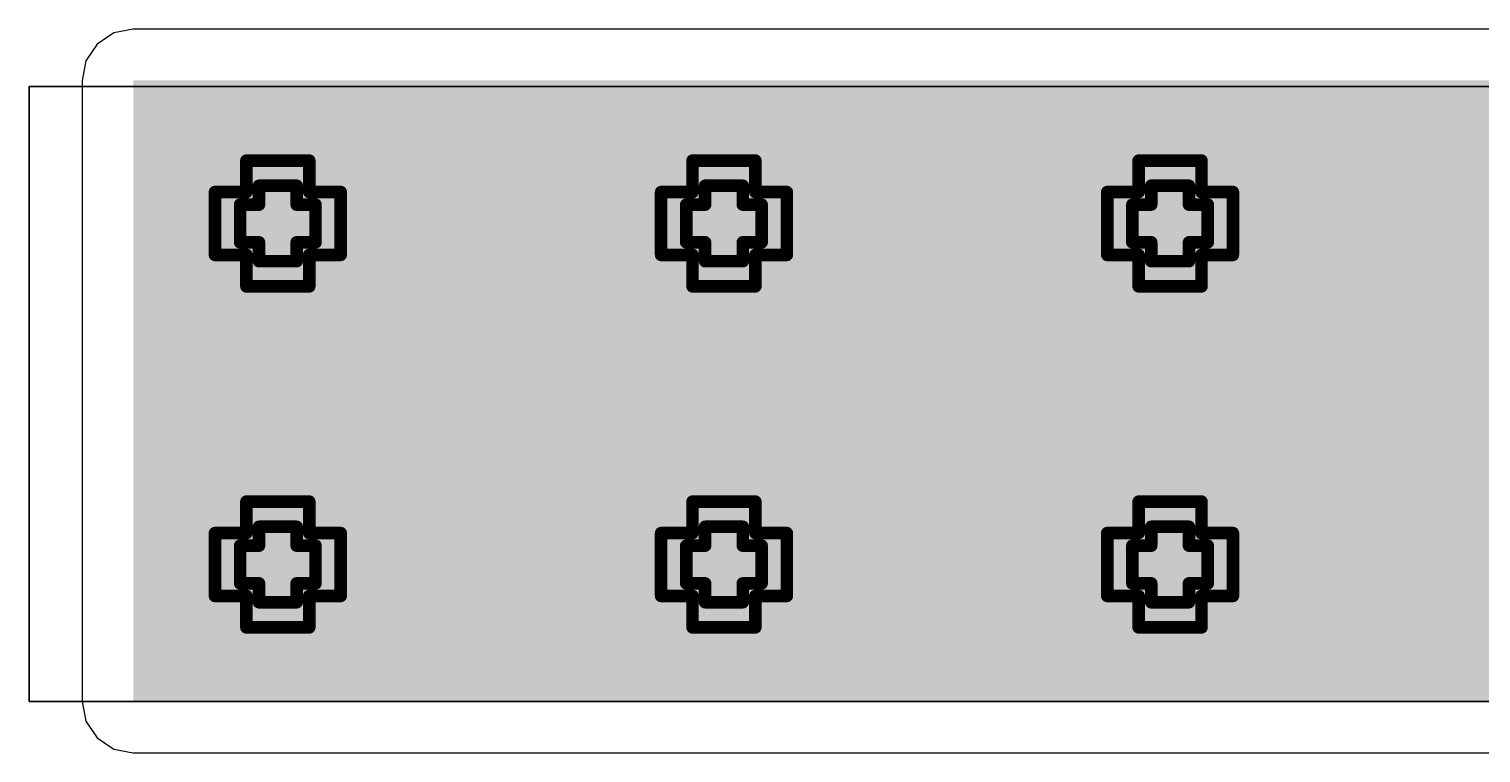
# Model space of a CAD drawing. Header units: inches. Extents: x -7 to 5163, y -3 to 5149.
# Drawn here: x 11.54 to 17.41, y 129.67 to 132.59 of the extents above; entities that cross this region are included whole.
import ezdxf

# ---------------------------------------------------------------- set-up
doc = ezdxf.new("R2010")
doc.units = ezdxf.units.IN
for name, color, linetype in [('Bottom Layer', 5, 'Continuous'), ('Bottom Solder', 6, 'Continuous'), ('Drill Drawing', 1, 'Continuous'), ('GND', 76, 'Continuous'), ('PWR', 16, 'Continuous'), ('Top Layer', 1, 'Continuous'), ('Top Solder', 216, 'Continuous'), ('Via Holes', 16, 'Continuous')]:
    doc.layers.add(name, color=color, linetype=linetype)

msp = doc.modelspace()

# ---------------------------------------------------------------- hatches: boundary and pattern name
at = {"layer": 'Bottom Layer'}
msp.add_hatch(color=5, dxfattribs=at).paths.add_polyline_path([(11.9634, 129.875), (25.7556, 129.875), (25.7556, 132.3848), (11.9634, 132.3848)])
h = msp.add_hatch(color=5, dxfattribs=at)
edge = h.paths.add_edge_path()
edge.add_arc((12.5476, 131.8066), 0.3, 0, 360)
h = msp.add_hatch(color=5, dxfattribs=at)
edge = h.paths.add_edge_path()
edge.add_arc((14.351, 131.8066), 0.3, 0, 360)
h = msp.add_hatch(color=5, dxfattribs=at)
edge = h.paths.add_edge_path()
edge.add_arc((16.1544, 131.8066), 0.3, 0, 360)
h = msp.add_hatch(color=5, dxfattribs=at)
edge = h.paths.add_edge_path()
edge.add_arc((12.5476, 130.429), 0.3, 0, 360)
h = msp.add_hatch(color=5, dxfattribs=at)
edge = h.paths.add_edge_path()
edge.add_arc((14.351, 130.429), 0.3, 0, 360)
h = msp.add_hatch(color=5, dxfattribs=at)
edge = h.paths.add_edge_path()
edge.add_arc((16.1544, 130.429), 0.3, 0, 360)
at = {"layer": 'Bottom Solder'}
h = msp.add_hatch(color=6, dxfattribs=at)
edge = h.paths.add_edge_path()
edge.add_arc((12.5476, 131.8066), 0.4016, 0, 360)
h = msp.add_hatch(color=6, dxfattribs=at)
edge = h.paths.add_edge_path()
edge.add_arc((14.351, 131.8066), 0.4016, 0, 360)
h = msp.add_hatch(color=6, dxfattribs=at)
edge = h.paths.add_edge_path()
edge.add_arc((16.1544, 131.8066), 0.4016, 0, 360)
h = msp.add_hatch(color=6, dxfattribs=at)
edge = h.paths.add_edge_path()
edge.add_arc((12.5476, 130.429), 0.4016, 0, 360)
h = msp.add_hatch(color=6, dxfattribs=at)
edge = h.paths.add_edge_path()
edge.add_arc((14.351, 130.429), 0.4016, 0, 360)
h = msp.add_hatch(color=6, dxfattribs=at)
edge = h.paths.add_edge_path()
edge.add_arc((16.1544, 130.429), 0.4016, 0, 360)
at = {"layer": 'GND'}
h = msp.add_hatch(color=76, dxfattribs=at)
edge = h.paths.add_edge_path()
edge.add_arc((12.5476, 131.8066), 0.3, 0, 360)
h = msp.add_hatch(color=76, dxfattribs=at)
edge = h.paths.add_edge_path()
edge.add_arc((14.351, 131.8066), 0.3, 0, 360)
h = msp.add_hatch(color=76, dxfattribs=at)
edge = h.paths.add_edge_path()
edge.add_arc((16.1544, 131.8066), 0.3, 0, 360)
h = msp.add_hatch(color=76, dxfattribs=at)
edge = h.paths.add_edge_path()
edge.add_arc((12.5476, 130.429), 0.3, 0, 360)
h = msp.add_hatch(color=76, dxfattribs=at)
edge = h.paths.add_edge_path()
edge.add_arc((14.351, 130.429), 0.3, 0, 360)
h = msp.add_hatch(color=76, dxfattribs=at)
edge = h.paths.add_edge_path()
edge.add_arc((16.1544, 130.429), 0.3, 0, 360)
at = {"layer": 'PWR'}
h = msp.add_hatch(color=16, dxfattribs=at)
edge = h.paths.add_edge_path()
edge.add_arc((12.5476, 131.8066), 0.3, 0, 360)
h = msp.add_hatch(color=16, dxfattribs=at)
edge = h.paths.add_edge_path()
edge.add_arc((14.351, 131.8066), 0.3, 0, 360)
h = msp.add_hatch(color=16, dxfattribs=at)
edge = h.paths.add_edge_path()
edge.add_arc((16.1544, 131.8066), 0.3, 0, 360)
h = msp.add_hatch(color=16, dxfattribs=at)
edge = h.paths.add_edge_path()
edge.add_arc((12.5476, 130.429), 0.3, 0, 360)
h = msp.add_hatch(color=16, dxfattribs=at)
edge = h.paths.add_edge_path()
edge.add_arc((14.351, 130.429), 0.3, 0, 360)
h = msp.add_hatch(color=16, dxfattribs=at)
edge = h.paths.add_edge_path()
edge.add_arc((16.1544, 130.429), 0.3, 0, 360)
at = {"layer": 'Top Layer'}
h = msp.add_hatch(color=1, dxfattribs=at)
edge = h.paths.add_edge_path()
edge.add_arc((12.5476, 131.8066), 0.3, 0, 360)
h = msp.add_hatch(color=1, dxfattribs=at)
edge = h.paths.add_edge_path()
edge.add_arc((14.351, 131.8066), 0.3, 0, 360)
h = msp.add_hatch(color=1, dxfattribs=at)
edge = h.paths.add_edge_path()
edge.add_arc((16.1544, 131.8066), 0.3, 0, 360)
h = msp.add_hatch(color=1, dxfattribs=at)
edge = h.paths.add_edge_path()
edge.add_arc((12.5476, 130.429), 0.3, 0, 360)
h = msp.add_hatch(color=1, dxfattribs=at)
edge = h.paths.add_edge_path()
edge.add_arc((14.351, 130.429), 0.3, 0, 360)
h = msp.add_hatch(color=1, dxfattribs=at)
edge = h.paths.add_edge_path()
edge.add_arc((16.1544, 130.429), 0.3, 0, 360)
at = {"layer": 'Top Solder'}
h = msp.add_hatch(color=216, dxfattribs=at)
edge = h.paths.add_edge_path()
edge.add_arc((12.5476, 131.8066), 0.4016, 0, 360)
h = msp.add_hatch(color=216, dxfattribs=at)
edge = h.paths.add_edge_path()
edge.add_arc((14.351, 131.8066), 0.4016, 0, 360)
h = msp.add_hatch(color=216, dxfattribs=at)
edge = h.paths.add_edge_path()
edge.add_arc((16.1544, 131.8066), 0.4016, 0, 360)
h = msp.add_hatch(color=216, dxfattribs=at)
edge = h.paths.add_edge_path()
edge.add_arc((12.5476, 130.429), 0.4016, 0, 360)
h = msp.add_hatch(color=216, dxfattribs=at)
edge = h.paths.add_edge_path()
edge.add_arc((14.351, 130.429), 0.4016, 0, 360)
h = msp.add_hatch(color=216, dxfattribs=at)
edge = h.paths.add_edge_path()
edge.add_arc((16.1544, 130.429), 0.4016, 0, 360)
at = {"layer": 'Via Holes'}
h = msp.add_hatch(color=7, dxfattribs=at)
edge = h.paths.add_edge_path()
edge.add_arc((12.5476, 131.8066), 0.15, 0, 360)
h = msp.add_hatch(color=7, dxfattribs=at)
edge = h.paths.add_edge_path()
edge.add_arc((14.351, 131.8066), 0.15, 0, 360)
h = msp.add_hatch(color=7, dxfattribs=at)
edge = h.paths.add_edge_path()
edge.add_arc((16.1544, 131.8066), 0.15, 0, 360)
h = msp.add_hatch(color=7, dxfattribs=at)
edge = h.paths.add_edge_path()
edge.add_arc((12.5476, 130.429), 0.15, 0, 360)
h = msp.add_hatch(color=7, dxfattribs=at)
edge = h.paths.add_edge_path()
edge.add_arc((14.351, 130.429), 0.15, 0, 360)
h = msp.add_hatch(color=7, dxfattribs=at)
edge = h.paths.add_edge_path()
edge.add_arc((16.1544, 130.429), 0.15, 0, 360)

# ---------------------------------------------------------------- linework, layer by layer
at = {"layer": 'Bottom Layer'}
for p, q in [((11.9634, 132.592), (11.8841, 132.5762)), ((25.7556, 132.592), (11.9634, 132.592)), ((11.8169, 132.5313), (11.772, 132.4641)), ((11.8841, 132.5762), (11.8169, 132.5313)), ((11.772, 132.4641), (11.7562, 132.3848)), ((11.7562, 132.3848), (11.7562, 129.875)), ((11.7562, 129.875), (11.772, 129.7957)), ((11.772, 129.7957), (11.8169, 129.7285)), ((11.8169, 129.7285), (11.8841, 129.6836)), ((11.8841, 129.6836), (11.9634, 129.6678)), ((11.9634, 129.6678), (25.7556, 129.6678))]:
    msp.add_line(p, q, dxfattribs=at)
at = {"layer": 'Drill Drawing', "const_width": 0.0508}
for points in [[(12.4206, 131.9336), (12.4206, 132.0606)], [(12.4206, 132.0606), (12.6746, 132.0606)], [(12.6746, 131.9336), (12.6746, 132.0606)], [(14.224, 131.9336), (14.224, 132.0606)], [(14.224, 132.0606), (14.478, 132.0606)], [(14.478, 131.9336), (14.478, 132.0606)], [(16.0274, 131.9336), (16.0274, 132.0606)], [(16.0274, 132.0606), (16.2814, 132.0606)], [(16.2814, 131.9336), (16.2814, 132.0606)], [(12.2936, 131.6796), (12.2936, 131.9336)], [(12.2936, 131.9336), (12.4206, 131.9336)], [(12.4714, 131.8828), (12.4714, 131.959)], [(12.4714, 131.959), (12.6238, 131.959)], [(12.6238, 131.8828), (12.6238, 131.959)], [(12.6746, 131.9336), (12.8016, 131.9336)], [(12.8016, 131.6796), (12.8016, 131.9336)], [(14.097, 131.6796), (14.097, 131.9336)], [(14.097, 131.9336), (14.224, 131.9336)], [(14.2748, 131.8828), (14.2748, 131.959)], [(14.2748, 131.959), (14.4272, 131.959)], [(14.4272, 131.8828), (14.4272, 131.959)], [(14.478, 131.9336), (14.605, 131.9336)], [(14.605, 131.6796), (14.605, 131.9336)], [(15.9004, 131.6796), (15.9004, 131.9336)], [(15.9004, 131.9336), (16.0274, 131.9336)], [(16.0782, 131.8828), (16.0782, 131.959)], [(16.0782, 131.959), (16.2306, 131.959)], [(16.2306, 131.8828), (16.2306, 131.959)], [(16.2814, 131.9336), (16.4084, 131.9336)], [(16.4084, 131.6796), (16.4084, 131.9336)], [(12.3952, 131.7304), (12.3952, 131.8828)], [(12.3952, 131.8828), (12.4714, 131.8828)], [(12.6238, 131.8828), (12.7, 131.8828)], [(12.7, 131.7304), (12.7, 131.8828)], [(14.1986, 131.7304), (14.1986, 131.8828)], [(14.1986, 131.8828), (14.2748, 131.8828)], [(14.4272, 131.8828), (14.5034, 131.8828)], [(14.5034, 131.7304), (14.5034, 131.8828)], [(16.002, 131.7304), (16.002, 131.8828)], [(16.002, 131.8828), (16.0782, 131.8828)], [(16.2306, 131.8828), (16.3068, 131.8828)], [(16.3068, 131.7304), (16.3068, 131.8828)], [(12.2936, 131.6796), (12.4206, 131.6796)], [(12.3952, 131.7304), (12.4714, 131.7304)], [(12.4206, 131.5526), (12.4206, 131.6796)], [(12.4714, 131.6542), (12.4714, 131.7304)], [(12.6238, 131.7304), (12.7, 131.7304)], [(12.6238, 131.6542), (12.6238, 131.7304)], [(12.6746, 131.6796), (12.8016, 131.6796)], [(12.6746, 131.5526), (12.6746, 131.6796)], [(14.097, 131.6796), (14.224, 131.6796)], [(14.1986, 131.7304), (14.2748, 131.7304)], [(14.224, 131.5526), (14.224, 131.6796)], [(14.2748, 131.6542), (14.2748, 131.7304)], [(14.4272, 131.7304), (14.5034, 131.7304)], [(14.4272, 131.6542), (14.4272, 131.7304)], [(14.478, 131.6796), (14.605, 131.6796)], [(14.478, 131.5526), (14.478, 131.6796)], [(15.9004, 131.6796), (16.0274, 131.6796)], [(16.002, 131.7304), (16.0782, 131.7304)], [(16.0274, 131.5526), (16.0274, 131.6796)], [(16.0782, 131.6542), (16.0782, 131.7304)], [(16.2306, 131.7304), (16.3068, 131.7304)], [(16.2306, 131.6542), (16.2306, 131.7304)], [(16.2814, 131.6796), (16.4084, 131.6796)], [(16.2814, 131.5526), (16.2814, 131.6796)], [(12.4714, 131.6542), (12.6238, 131.6542)], [(14.2748, 131.6542), (14.4272, 131.6542)], [(16.0782, 131.6542), (16.2306, 131.6542)], [(12.4206, 131.5526), (12.6746, 131.5526)], [(14.224, 131.5526), (14.478, 131.5526)], [(16.0274, 131.5526), (16.2814, 131.5526)], [(12.4206, 130.556), (12.4206, 130.683)], [(12.4206, 130.683), (12.6746, 130.683)], [(12.6746, 130.556), (12.6746, 130.683)], [(14.224, 130.556), (14.224, 130.683)], [(14.224, 130.683), (14.478, 130.683)], [(14.478, 130.556), (14.478, 130.683)], [(16.0274, 130.556), (16.0274, 130.683)], [(16.0274, 130.683), (16.2814, 130.683)], [(16.2814, 130.556), (16.2814, 130.683)], [(12.4714, 130.5052), (12.4714, 130.5814)], [(12.4714, 130.5814), (12.6238, 130.5814)], [(12.6238, 130.5052), (12.6238, 130.5814)], [(14.2748, 130.5052), (14.2748, 130.5814)], [(14.2748, 130.5814), (14.4272, 130.5814)], [(14.4272, 130.5052), (14.4272, 130.5814)], [(16.0782, 130.5052), (16.0782, 130.5814)], [(16.0782, 130.5814), (16.2306, 130.5814)], [(16.2306, 130.5052), (16.2306, 130.5814)], [(12.2936, 130.302), (12.2936, 130.556)], [(12.2936, 130.556), (12.4206, 130.556)], [(12.6746, 130.556), (12.8016, 130.556)], [(12.8016, 130.302), (12.8016, 130.556)], [(14.097, 130.302), (14.097, 130.556)], [(14.097, 130.556), (14.224, 130.556)], [(14.478, 130.556), (14.605, 130.556)], [(14.605, 130.302), (14.605, 130.556)], [(15.9004, 130.302), (15.9004, 130.556)], [(15.9004, 130.556), (16.0274, 130.556)], [(16.2814, 130.556), (16.4084, 130.556)], [(16.4084, 130.302), (16.4084, 130.556)], [(12.3952, 130.3528), (12.3952, 130.5052)], [(12.3952, 130.5052), (12.4714, 130.5052)], [(12.6238, 130.5052), (12.7, 130.5052)], [(12.7, 130.3528), (12.7, 130.5052)], [(14.1986, 130.3528), (14.1986, 130.5052)], [(14.1986, 130.5052), (14.2748, 130.5052)], [(14.4272, 130.5052), (14.5034, 130.5052)], [(14.5034, 130.3528), (14.5034, 130.5052)], [(16.002, 130.3528), (16.002, 130.5052)], [(16.002, 130.5052), (16.0782, 130.5052)], [(16.2306, 130.5052), (16.3068, 130.5052)], [(16.3068, 130.3528), (16.3068, 130.5052)], [(12.3952, 130.3528), (12.4714, 130.3528)], [(12.4714, 130.2766), (12.4714, 130.3528)], [(12.6238, 130.3528), (12.7, 130.3528)], [(12.6238, 130.2766), (12.6238, 130.3528)], [(14.1986, 130.3528), (14.2748, 130.3528)], [(14.2748, 130.2766), (14.2748, 130.3528)], [(14.4272, 130.3528), (14.5034, 130.3528)], [(14.4272, 130.2766), (14.4272, 130.3528)], [(16.002, 130.3528), (16.0782, 130.3528)], [(16.0782, 130.2766), (16.0782, 130.3528)], [(16.2306, 130.3528), (16.3068, 130.3528)], [(16.2306, 130.2766), (16.2306, 130.3528)], [(12.2936, 130.302), (12.4206, 130.302)], [(12.4206, 130.175), (12.4206, 130.302)], [(12.4714, 130.2766), (12.6238, 130.2766)], [(12.6746, 130.302), (12.8016, 130.302)], [(12.6746, 130.175), (12.6746, 130.302)], [(14.097, 130.302), (14.224, 130.302)], [(14.224, 130.175), (14.224, 130.302)], [(14.2748, 130.2766), (14.4272, 130.2766)], [(14.478, 130.302), (14.605, 130.302)], [(14.478, 130.175), (14.478, 130.302)], [(15.9004, 130.302), (16.0274, 130.302)], [(16.0274, 130.175), (16.0274, 130.302)], [(16.0782, 130.2766), (16.2306, 130.2766)], [(16.2814, 130.302), (16.4084, 130.302)], [(16.2814, 130.175), (16.2814, 130.302)], [(12.4206, 130.175), (12.6746, 130.175)], [(14.224, 130.175), (14.478, 130.175)], [(16.0274, 130.175), (16.2814, 130.175)]]:
    msp.add_lwpolyline(points, dxfattribs=at)
at = {"layer": 'Drill Drawing', "const_width": 0.0254}
for points in [[(12.4079, 132.0606, 1), (12.4333, 132.0606, 1)], [(12.4079, 132.0606, 1), (12.4333, 132.0606, 1)], [(12.6619, 132.0606, 1), (12.6873, 132.0606, 1)], [(12.6619, 132.0606, 1), (12.6873, 132.0606, 1)], [(14.2113, 132.0606, 1), (14.2367, 132.0606, 1)], [(14.2113, 132.0606, 1), (14.2367, 132.0606, 1)], [(14.4653, 132.0606, 1), (14.4907, 132.0606, 1)], [(14.4653, 132.0606, 1), (14.4907, 132.0606, 1)], [(16.0147, 132.0606, 1), (16.0401, 132.0606, 1)], [(16.0147, 132.0606, 1), (16.0401, 132.0606, 1)], [(16.2687, 132.0606, 1), (16.2941, 132.0606, 1)], [(16.2687, 132.0606, 1), (16.2941, 132.0606, 1)], [(12.2809, 131.9336, 1), (12.3063, 131.9336, 1)], [(12.2809, 131.9336, 1), (12.3063, 131.9336, 1)], [(12.4079, 131.9336, 1), (12.4333, 131.9336, 1)], [(12.4079, 131.9336, 1), (12.4333, 131.9336, 1)], [(12.4587, 131.959, 1), (12.4841, 131.959, 1)], [(12.4587, 131.959, 1), (12.4841, 131.959, 1)], [(12.6111, 131.959, 1), (12.6365, 131.959, 1)], [(12.6111, 131.959, 1), (12.6365, 131.959, 1)], [(12.6619, 131.9336, 1), (12.6873, 131.9336, 1)], [(12.6619, 131.9336, 1), (12.6873, 131.9336, 1)], [(12.7889, 131.9336, 1), (12.8143, 131.9336, 1)], [(12.7889, 131.9336, 1), (12.8143, 131.9336, 1)], [(14.0843, 131.9336, 1), (14.1097, 131.9336, 1)], [(14.0843, 131.9336, 1), (14.1097, 131.9336, 1)], [(14.2113, 131.9336, 1), (14.2367, 131.9336, 1)], [(14.2113, 131.9336, 1), (14.2367, 131.9336, 1)], [(14.2621, 131.959, 1), (14.2875, 131.959, 1)], [(14.2621, 131.959, 1), (14.2875, 131.959, 1)], [(14.4145, 131.959, 1), (14.4399, 131.959, 1)], [(14.4145, 131.959, 1), (14.4399, 131.959, 1)], [(14.4653, 131.9336, 1), (14.4907, 131.9336, 1)], [(14.4653, 131.9336, 1), (14.4907, 131.9336, 1)], [(14.5923, 131.9336, 1), (14.6177, 131.9336, 1)], [(14.5923, 131.9336, 1), (14.6177, 131.9336, 1)], [(15.8877, 131.9336, 1), (15.9131, 131.9336, 1)], [(15.8877, 131.9336, 1), (15.9131, 131.9336, 1)], [(16.0147, 131.9336, 1), (16.0401, 131.9336, 1)], [(16.0147, 131.9336, 1), (16.0401, 131.9336, 1)], [(16.0655, 131.959, 1), (16.0909, 131.959, 1)], [(16.0655, 131.959, 1), (16.0909, 131.959, 1)], [(16.2179, 131.959, 1), (16.2433, 131.959, 1)], [(16.2179, 131.959, 1), (16.2433, 131.959, 1)], [(16.2687, 131.9336, 1), (16.2941, 131.9336, 1)], [(16.2687, 131.9336, 1), (16.2941, 131.9336, 1)], [(16.3957, 131.9336, 1), (16.4211, 131.9336, 1)], [(16.3957, 131.9336, 1), (16.4211, 131.9336, 1)], [(12.3825, 131.8828, 1), (12.4079, 131.8828, 1)], [(12.3825, 131.8828, 1), (12.4079, 131.8828, 1)], [(12.4587, 131.8828, 1), (12.4841, 131.8828, 1)], [(12.4587, 131.8828, 1), (12.4841, 131.8828, 1)], [(12.6111, 131.8828, 1), (12.6365, 131.8828, 1)], [(12.6111, 131.8828, 1), (12.6365, 131.8828, 1)], [(12.6873, 131.8828, 1), (12.7127, 131.8828, 1)], [(12.6873, 131.8828, 1), (12.7127, 131.8828, 1)], [(14.1859, 131.8828, 1), (14.2113, 131.8828, 1)], [(14.1859, 131.8828, 1), (14.2113, 131.8828, 1)], [(14.2621, 131.8828, 1), (14.2875, 131.8828, 1)], [(14.2621, 131.8828, 1), (14.2875, 131.8828, 1)], [(14.4145, 131.8828, 1), (14.4399, 131.8828, 1)], [(14.4145, 131.8828, 1), (14.4399, 131.8828, 1)], [(14.4907, 131.8828, 1), (14.5161, 131.8828, 1)], [(14.4907, 131.8828, 1), (14.5161, 131.8828, 1)], [(15.9893, 131.8828, 1), (16.0147, 131.8828, 1)], [(15.9893, 131.8828, 1), (16.0147, 131.8828, 1)], [(16.0655, 131.8828, 1), (16.0909, 131.8828, 1)], [(16.0655, 131.8828, 1), (16.0909, 131.8828, 1)], [(16.2179, 131.8828, 1), (16.2433, 131.8828, 1)], [(16.2179, 131.8828, 1), (16.2433, 131.8828, 1)], [(16.2941, 131.8828, 1), (16.3195, 131.8828, 1)], [(16.2941, 131.8828, 1), (16.3195, 131.8828, 1)], [(12.2809, 131.6796, 1), (12.3063, 131.6796, 1)], [(12.2809, 131.6796, 1), (12.3063, 131.6796, 1)], [(12.3825, 131.7304, 1), (12.4079, 131.7304, 1)], [(12.3825, 131.7304, 1), (12.4079, 131.7304, 1)], [(12.4079, 131.6796, 1), (12.4333, 131.6796, 1)], [(12.4079, 131.6796, 1), (12.4333, 131.6796, 1)], [(12.4587, 131.7304, 1), (12.4841, 131.7304, 1)], [(12.4587, 131.7304, 1), (12.4841, 131.7304, 1)], [(12.6111, 131.7304, 1), (12.6365, 131.7304, 1)], [(12.6111, 131.7304, 1), (12.6365, 131.7304, 1)], [(12.6619, 131.6796, 1), (12.6873, 131.6796, 1)], [(12.6619, 131.6796, 1), (12.6873, 131.6796, 1)], [(12.6873, 131.7304, 1), (12.7127, 131.7304, 1)], [(12.6873, 131.7304, 1), (12.7127, 131.7304, 1)], [(12.7889, 131.6796, 1), (12.8143, 131.6796, 1)], [(12.7889, 131.6796, 1), (12.8143, 131.6796, 1)], [(14.0843, 131.6796, 1), (14.1097, 131.6796, 1)], [(14.0843, 131.6796, 1), (14.1097, 131.6796, 1)], [(14.1859, 131.7304, 1), (14.2113, 131.7304, 1)], [(14.1859, 131.7304, 1), (14.2113, 131.7304, 1)], [(14.2113, 131.6796, 1), (14.2367, 131.6796, 1)], [(14.2113, 131.6796, 1), (14.2367, 131.6796, 1)], [(14.2621, 131.7304, 1), (14.2875, 131.7304, 1)], [(14.2621, 131.7304, 1), (14.2875, 131.7304, 1)], [(14.4145, 131.7304, 1), (14.4399, 131.7304, 1)], [(14.4145, 131.7304, 1), (14.4399, 131.7304, 1)], [(14.4653, 131.6796, 1), (14.4907, 131.6796, 1)], [(14.4653, 131.6796, 1), (14.4907, 131.6796, 1)], [(14.4907, 131.7304, 1), (14.5161, 131.7304, 1)], [(14.4907, 131.7304, 1), (14.5161, 131.7304, 1)], [(14.5923, 131.6796, 1), (14.6177, 131.6796, 1)], [(14.5923, 131.6796, 1), (14.6177, 131.6796, 1)], [(15.8877, 131.6796, 1), (15.9131, 131.6796, 1)], [(15.8877, 131.6796, 1), (15.9131, 131.6796, 1)], [(15.9893, 131.7304, 1), (16.0147, 131.7304, 1)], [(15.9893, 131.7304, 1), (16.0147, 131.7304, 1)], [(16.0147, 131.6796, 1), (16.0401, 131.6796, 1)], [(16.0147, 131.6796, 1), (16.0401, 131.6796, 1)], [(16.0655, 131.7304, 1), (16.0909, 131.7304, 1)], [(16.0655, 131.7304, 1), (16.0909, 131.7304, 1)], [(16.2179, 131.7304, 1), (16.2433, 131.7304, 1)], [(16.2179, 131.7304, 1), (16.2433, 131.7304, 1)], [(16.2687, 131.6796, 1), (16.2941, 131.6796, 1)], [(16.2687, 131.6796, 1), (16.2941, 131.6796, 1)], [(16.2941, 131.7304, 1), (16.3195, 131.7304, 1)], [(16.2941, 131.7304, 1), (16.3195, 131.7304, 1)], [(16.3957, 131.6796, 1), (16.4211, 131.6796, 1)], [(16.3957, 131.6796, 1), (16.4211, 131.6796, 1)], [(12.4587, 131.6542, 1), (12.4841, 131.6542, 1)], [(12.4587, 131.6542, 1), (12.4841, 131.6542, 1)], [(12.6111, 131.6542, 1), (12.6365, 131.6542, 1)], [(12.6111, 131.6542, 1), (12.6365, 131.6542, 1)], [(14.2621, 131.6542, 1), (14.2875, 131.6542, 1)], [(14.2621, 131.6542, 1), (14.2875, 131.6542, 1)], [(14.4145, 131.6542, 1), (14.4399, 131.6542, 1)], [(14.4145, 131.6542, 1), (14.4399, 131.6542, 1)], [(16.0655, 131.6542, 1), (16.0909, 131.6542, 1)], [(16.0655, 131.6542, 1), (16.0909, 131.6542, 1)], [(16.2179, 131.6542, 1), (16.2433, 131.6542, 1)], [(16.2179, 131.6542, 1), (16.2433, 131.6542, 1)], [(12.4079, 131.5526, 1), (12.4333, 131.5526, 1)], [(12.4079, 131.5526, 1), (12.4333, 131.5526, 1)], [(12.6619, 131.5526, 1), (12.6873, 131.5526, 1)], [(12.6619, 131.5526, 1), (12.6873, 131.5526, 1)], [(14.2113, 131.5526, 1), (14.2367, 131.5526, 1)], [(14.2113, 131.5526, 1), (14.2367, 131.5526, 1)], [(14.4653, 131.5526, 1), (14.4907, 131.5526, 1)], [(14.4653, 131.5526, 1), (14.4907, 131.5526, 1)], [(16.0147, 131.5526, 1), (16.0401, 131.5526, 1)], [(16.0147, 131.5526, 1), (16.0401, 131.5526, 1)], [(16.2687, 131.5526, 1), (16.2941, 131.5526, 1)], [(16.2687, 131.5526, 1), (16.2941, 131.5526, 1)], [(12.4079, 130.683, 1), (12.4333, 130.683, 1)], [(12.4079, 130.683, 1), (12.4333, 130.683, 1)], [(12.6619, 130.683, 1), (12.6873, 130.683, 1)], [(12.6619, 130.683, 1), (12.6873, 130.683, 1)], [(14.2113, 130.683, 1), (14.2367, 130.683, 1)], [(14.2113, 130.683, 1), (14.2367, 130.683, 1)], [(14.4653, 130.683, 1), (14.4907, 130.683, 1)], [(14.4653, 130.683, 1), (14.4907, 130.683, 1)], [(16.0147, 130.683, 1), (16.0401, 130.683, 1)], [(16.0147, 130.683, 1), (16.0401, 130.683, 1)], [(16.2687, 130.683, 1), (16.2941, 130.683, 1)], [(16.2687, 130.683, 1), (16.2941, 130.683, 1)], [(12.4587, 130.5814, 1), (12.4841, 130.5814, 1)], [(12.4587, 130.5814, 1), (12.4841, 130.5814, 1)], [(12.6111, 130.5814, 1), (12.6365, 130.5814, 1)], [(12.6111, 130.5814, 1), (12.6365, 130.5814, 1)], [(14.2621, 130.5814, 1), (14.2875, 130.5814, 1)], [(14.2621, 130.5814, 1), (14.2875, 130.5814, 1)], [(14.4145, 130.5814, 1), (14.4399, 130.5814, 1)], [(14.4145, 130.5814, 1), (14.4399, 130.5814, 1)], [(16.0655, 130.5814, 1), (16.0909, 130.5814, 1)], [(16.0655, 130.5814, 1), (16.0909, 130.5814, 1)], [(16.2179, 130.5814, 1), (16.2433, 130.5814, 1)], [(16.2179, 130.5814, 1), (16.2433, 130.5814, 1)], [(12.2809, 130.556, 1), (12.3063, 130.556, 1)], [(12.2809, 130.556, 1), (12.3063, 130.556, 1)], [(12.4079, 130.556, 1), (12.4333, 130.556, 1)], [(12.4079, 130.556, 1), (12.4333, 130.556, 1)], [(12.6619, 130.556, 1), (12.6873, 130.556, 1)], [(12.6619, 130.556, 1), (12.6873, 130.556, 1)], [(12.7889, 130.556, 1), (12.8143, 130.556, 1)], [(12.7889, 130.556, 1), (12.8143, 130.556, 1)], [(14.0843, 130.556, 1), (14.1097, 130.556, 1)], [(14.0843, 130.556, 1), (14.1097, 130.556, 1)], [(14.2113, 130.556, 1), (14.2367, 130.556, 1)], [(14.2113, 130.556, 1), (14.2367, 130.556, 1)], [(14.4653, 130.556, 1), (14.4907, 130.556, 1)], [(14.4653, 130.556, 1), (14.4907, 130.556, 1)], [(14.5923, 130.556, 1), (14.6177, 130.556, 1)], [(14.5923, 130.556, 1), (14.6177, 130.556, 1)], [(15.8877, 130.556, 1), (15.9131, 130.556, 1)], [(15.8877, 130.556, 1), (15.9131, 130.556, 1)], [(16.0147, 130.556, 1), (16.0401, 130.556, 1)], [(16.0147, 130.556, 1), (16.0401, 130.556, 1)], [(16.2687, 130.556, 1), (16.2941, 130.556, 1)], [(16.2687, 130.556, 1), (16.2941, 130.556, 1)], [(16.3957, 130.556, 1), (16.4211, 130.556, 1)], [(16.3957, 130.556, 1), (16.4211, 130.556, 1)], [(12.3825, 130.5052, 1), (12.4079, 130.5052, 1)], [(12.3825, 130.5052, 1), (12.4079, 130.5052, 1)], [(12.4587, 130.5052, 1), (12.4841, 130.5052, 1)], [(12.4587, 130.5052, 1), (12.4841, 130.5052, 1)], [(12.6111, 130.5052, 1), (12.6365, 130.5052, 1)], [(12.6111, 130.5052, 1), (12.6365, 130.5052, 1)], [(12.6873, 130.5052, 1), (12.7127, 130.5052, 1)], [(12.6873, 130.5052, 1), (12.7127, 130.5052, 1)], [(14.1859, 130.5052, 1), (14.2113, 130.5052, 1)], [(14.1859, 130.5052, 1), (14.2113, 130.5052, 1)], [(14.2621, 130.5052, 1), (14.2875, 130.5052, 1)], [(14.2621, 130.5052, 1), (14.2875, 130.5052, 1)], [(14.4145, 130.5052, 1), (14.4399, 130.5052, 1)], [(14.4145, 130.5052, 1), (14.4399, 130.5052, 1)], [(14.4907, 130.5052, 1), (14.5161, 130.5052, 1)], [(14.4907, 130.5052, 1), (14.5161, 130.5052, 1)], [(15.9893, 130.5052, 1), (16.0147, 130.5052, 1)], [(15.9893, 130.5052, 1), (16.0147, 130.5052, 1)], [(16.0655, 130.5052, 1), (16.0909, 130.5052, 1)], [(16.0655, 130.5052, 1), (16.0909, 130.5052, 1)], [(16.2179, 130.5052, 1), (16.2433, 130.5052, 1)], [(16.2179, 130.5052, 1), (16.2433, 130.5052, 1)], [(16.2941, 130.5052, 1), (16.3195, 130.5052, 1)], [(16.2941, 130.5052, 1), (16.3195, 130.5052, 1)], [(12.3825, 130.3528, 1), (12.4079, 130.3528, 1)], [(12.3825, 130.3528, 1), (12.4079, 130.3528, 1)], [(12.4587, 130.3528, 1), (12.4841, 130.3528, 1)], [(12.4587, 130.3528, 1), (12.4841, 130.3528, 1)], [(12.6111, 130.3528, 1), (12.6365, 130.3528, 1)], [(12.6111, 130.3528, 1), (12.6365, 130.3528, 1)], [(12.6873, 130.3528, 1), (12.7127, 130.3528, 1)], [(12.6873, 130.3528, 1), (12.7127, 130.3528, 1)], [(14.1859, 130.3528, 1), (14.2113, 130.3528, 1)], [(14.1859, 130.3528, 1), (14.2113, 130.3528, 1)], [(14.2621, 130.3528, 1), (14.2875, 130.3528, 1)], [(14.2621, 130.3528, 1), (14.2875, 130.3528, 1)], [(14.4145, 130.3528, 1), (14.4399, 130.3528, 1)], [(14.4145, 130.3528, 1), (14.4399, 130.3528, 1)], [(14.4907, 130.3528, 1), (14.5161, 130.3528, 1)], [(14.4907, 130.3528, 1), (14.5161, 130.3528, 1)], [(15.9893, 130.3528, 1), (16.0147, 130.3528, 1)], [(15.9893, 130.3528, 1), (16.0147, 130.3528, 1)], [(16.0655, 130.3528, 1), (16.0909, 130.3528, 1)], [(16.0655, 130.3528, 1), (16.0909, 130.3528, 1)], [(16.2179, 130.3528, 1), (16.2433, 130.3528, 1)], [(16.2179, 130.3528, 1), (16.2433, 130.3528, 1)], [(16.2941, 130.3528, 1), (16.3195, 130.3528, 1)], [(16.2941, 130.3528, 1), (16.3195, 130.3528, 1)], [(12.2809, 130.302, 1), (12.3063, 130.302, 1)], [(12.2809, 130.302, 1), (12.3063, 130.302, 1)], [(12.4079, 130.302, 1), (12.4333, 130.302, 1)], [(12.4079, 130.302, 1), (12.4333, 130.302, 1)], [(12.4587, 130.2766, 1), (12.4841, 130.2766, 1)], [(12.4587, 130.2766, 1), (12.4841, 130.2766, 1)], [(12.6111, 130.2766, 1), (12.6365, 130.2766, 1)], [(12.6111, 130.2766, 1), (12.6365, 130.2766, 1)], [(12.6619, 130.302, 1), (12.6873, 130.302, 1)], [(12.6619, 130.302, 1), (12.6873, 130.302, 1)], [(12.7889, 130.302, 1), (12.8143, 130.302, 1)], [(12.7889, 130.302, 1), (12.8143, 130.302, 1)], [(14.0843, 130.302, 1), (14.1097, 130.302, 1)], [(14.0843, 130.302, 1), (14.1097, 130.302, 1)], [(14.2113, 130.302, 1), (14.2367, 130.302, 1)], [(14.2113, 130.302, 1), (14.2367, 130.302, 1)], [(14.2621, 130.2766, 1), (14.2875, 130.2766, 1)], [(14.2621, 130.2766, 1), (14.2875, 130.2766, 1)], [(14.4145, 130.2766, 1), (14.4399, 130.2766, 1)], [(14.4145, 130.2766, 1), (14.4399, 130.2766, 1)], [(14.4653, 130.302, 1), (14.4907, 130.302, 1)], [(14.4653, 130.302, 1), (14.4907, 130.302, 1)], [(14.5923, 130.302, 1), (14.6177, 130.302, 1)], [(14.5923, 130.302, 1), (14.6177, 130.302, 1)], [(15.8877, 130.302, 1), (15.9131, 130.302, 1)], [(15.8877, 130.302, 1), (15.9131, 130.302, 1)], [(16.0147, 130.302, 1), (16.0401, 130.302, 1)], [(16.0147, 130.302, 1), (16.0401, 130.302, 1)], [(16.0655, 130.2766, 1), (16.0909, 130.2766, 1)], [(16.0655, 130.2766, 1), (16.0909, 130.2766, 1)], [(16.2179, 130.2766, 1), (16.2433, 130.2766, 1)], [(16.2179, 130.2766, 1), (16.2433, 130.2766, 1)], [(16.2687, 130.302, 1), (16.2941, 130.302, 1)], [(16.2687, 130.302, 1), (16.2941, 130.302, 1)], [(16.3957, 130.302, 1), (16.4211, 130.302, 1)], [(16.3957, 130.302, 1), (16.4211, 130.302, 1)], [(12.4079, 130.175, 1), (12.4333, 130.175, 1)], [(12.4079, 130.175, 1), (12.4333, 130.175, 1)], [(12.6619, 130.175, 1), (12.6873, 130.175, 1)], [(12.6619, 130.175, 1), (12.6873, 130.175, 1)], [(14.2113, 130.175, 1), (14.2367, 130.175, 1)], [(14.2113, 130.175, 1), (14.2367, 130.175, 1)], [(14.4653, 130.175, 1), (14.4907, 130.175, 1)], [(14.4653, 130.175, 1), (14.4907, 130.175, 1)], [(16.0147, 130.175, 1), (16.0401, 130.175, 1)], [(16.0147, 130.175, 1), (16.0401, 130.175, 1)], [(16.2687, 130.175, 1), (16.2941, 130.175, 1)], [(16.2687, 130.175, 1), (16.2941, 130.175, 1)]]:
    msp.add_lwpolyline(points, format="xyb", close=True, dxfattribs=at)
at = {"layer": 'GND'}
for p, q in [((11.5419, 129.875), (11.5419, 132.3606)), ((11.5419, 132.3606), (25.7302, 132.3606)), ((25.7302, 132.3606), (11.5419, 132.3606)), ((11.5419, 132.3606), (11.5419, 129.875)), ((25.7302, 129.875), (11.5419, 129.875)), ((11.5419, 129.875), (25.7302, 129.875))]:
    msp.add_line(p, q, dxfattribs=at)

doc.saveas('drawing.dxf')
